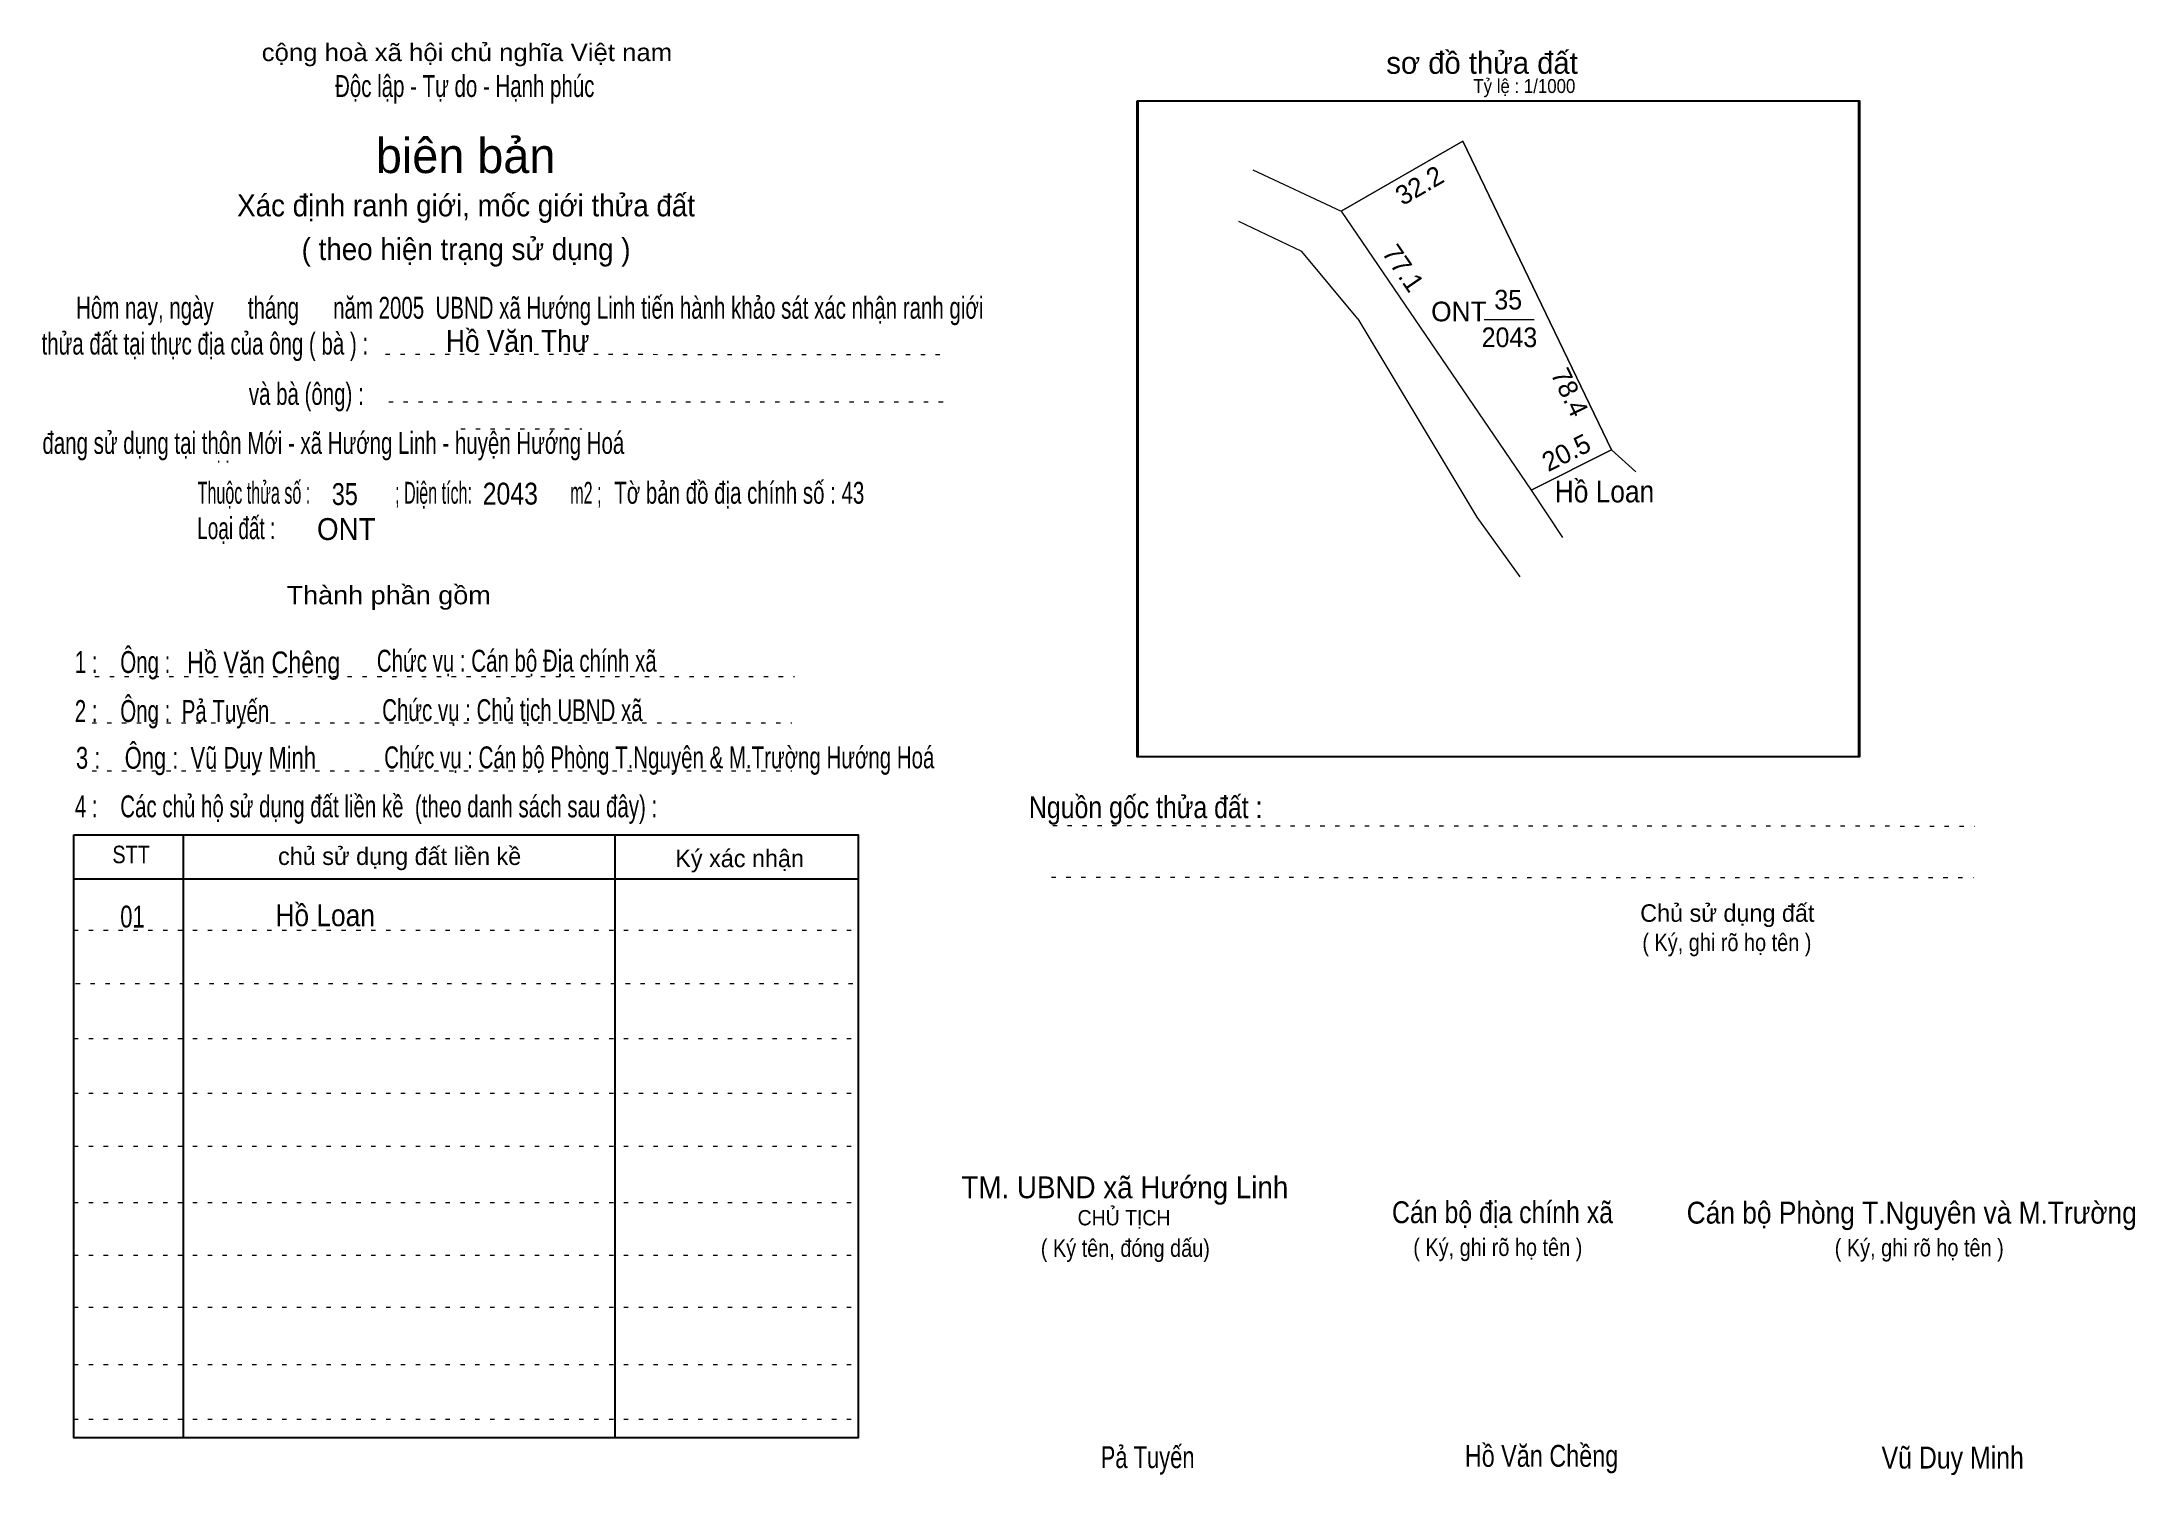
# Model space of a CAD drawing. Header units: centimetres. Extents: x -1.5 to 46.4, y -3.9 to 28.9.
import ezdxf
from ezdxf.enums import TextEntityAlignment as Align

# ---------------------------------------------------------------- set-up
doc = ezdxf.new("R2010")
doc.units = ezdxf.units.CM
doc.header["$LTSCALE"] = 0.2
doc.linetypes.add('DOTTED', pattern=[1.5, 0.3, -1.2])
for name, color, linetype, lineweight in [('15', 7, 'Continuous', 13), ('2', 7, 'Continuous', 25), ('22', 7, 'Continuous', 13), ('5', 7, 'DOTTED', 13)]:
    doc.layers.add(name, color=color, linetype=linetype, lineweight=lineweight)
for name, color, linetype in [('16', 7, 'Continuous'), ('34', 7, 'Continuous'), ('51', 7, 'Continuous')]:
    doc.layers.add(name, color=color, linetype=linetype)

msp = doc.modelspace()

# ---------------------------------------------------------------- linework, layer by layer
at = {"layer": '15'}
msp.add_line((31.5, 22.52), (32.64, 22.52), dxfattribs=at)
at = {"layer": '2'}
msp.add_lwpolyline([(23.56, 27.52), (40.06, 27.52), (40.06, 12.52), (23.56, 12.52)], close=True, dxfattribs=at)
at = {"layer": '22'}
for p, q in [((26.21, 25.94), (28.23, 25)), ((28.23, 25), (32.57, 18.62)), ((28.61, 22.54), (31.33, 18)), ((34.41, 19.54), (32.57, 18.62)), ((34.97, 19.04), (34.41, 19.54)), ((32.57, 18.62), (33.29, 17.54)), ((31.33, 18), (32.31, 16.64))]:
    msp.add_line(p, q, dxfattribs=at)
msp.add_lwpolyline([(34.41, 19.54), (31.01, 26.6), (28.23, 25), (32.57, 18.62)], close=True, dxfattribs=at)
for points in [[(28.23, 25), (31.01, 26.6), (34.41, 19.54)], [(28.61, 22.54), (27.33, 24.08), (25.89, 24.76)]]:
    msp.add_lwpolyline(points, dxfattribs=at)
at = {"layer": '5'}
for p, q in [((6.37, 21.73), (19.21, 21.72)), ((6.44, 20.64), (19.25, 20.64)), ((8.09, 20.02), (10.86, 20.02)), ((-0.28, 14.36), (15.72, 14.36)), ((-0.34, 13.3), (15.66, 13.3)), ((-0.34, 12.2), (15.66, 12.2)), ((21.63, 10.95), (42.72, 10.94)), ((21.6, 9.77), (42.69, 9.76)), ((-0.76, 8.56), (17.18, 8.56)), ((-0.72, 7.34), (17.22, 7.34)), ((-0.76, 6.08), (17.18, 6.08)), ((-0.76, 4.83), (17.18, 4.83)), ((-0.76, 3.62), (17.18, 3.62)), ((-0.76, 2.33), (17.18, 2.33)), ((-0.76, 1.13), (17.18, 1.13)), ((-0.76, -0.06), (17.18, -0.06)), ((-0.76, -1.37), (17.18, -1.37)), ((-0.76, -2.62), (17.18, -2.62))]:
    msp.add_line(p, q, dxfattribs=at)
at = {"layer": '5', "linetype": 'Continuous', "lineweight": 25}
for p, q in [((1.74, 10.74), (1.74, -3.05)), ((11.61, 10.74), (11.61, -3.05)), ((-0.76, 9.73), (17.18, 9.73))]:
    msp.add_line(p, q, dxfattribs=at)
for points in [[(23.58, 27.52), (40.08, 27.52), (40.08, 12.52), (23.58, 12.52)], [(-0.76, 10.74), (17.18, 10.74), (17.18, -3.05), (-0.76, -3.05)]]:
    msp.add_lwpolyline(points, close=True, dxfattribs=at)

# ---------------------------------------------------------------- texts
at = {"layer": '15', "width": 0.95}
for s, p in [('35', (31.73, 22.75)), ('2043', (31.44, 21.89))]:
    msp.add_text(s, height=0.4499, dxfattribs=at).set_placement(p)
at = {"layer": '16', "width": 0.9}
for s, p in [('Hồ Văn Thư', (7.75, 21.78)), ('Hồ Loan', (3.85, 8.65))]:
    msp.add_text(s, height=0.5, dxfattribs=at).set_placement(p)
msp.add_text('Hồ Loan', height=0.4999, dxfattribs=at).set_placement((34.25, 18.34), align=Align.CENTER)
at = {"layer": '22'}
msp.add_text('ONT', height=0.4499, dxfattribs=at).set_placement((30.92, 22.48), align=Align.CENTER)
at = {"layer": '34'}
for s, height, width, p in [(': : ', 0.32, 0.85, (2.5, 19.25)), ('35', 0.5, 0.8, (5.14, 18.28)), ('2043', 0.5, 0.85, (8.59, 18.29)), ('ONT', 0.5, 0.95, (4.8, 17.48)), ('01', 0.5, 0.75, (0.3, 8.62))]:
    msp.add_text(s, height=height, dxfattribs=dict(at, width=width)).set_placement(p)
at = {"layer": '5'}
for s, height, width, p in [('cộng hoà xã hội chủ nghĩa Việt nam', 0.4, 1.1, (8.23, 28.43)), ('Độc lập - Tự do - Hạnh phúc', 0.5, 0.7, (8.18, 27.61)), ('Xác định ranh giới, mốc giới thửa đất', 0.5, 0.95, (8.21, 24.88)), ('( theo hiện trạng sử dụng )', 0.5, 0.95, (8.21, 23.88)), ('Thành phần gồm', 0.42, 1.1, (6.44, 16.01)), ('Hồ Văn Chêng', 0.5, 0.8, (3.58, 14.43)), ('Chức vụ : Cán bộ Địa chính xã', 0.5, 0.7, (9.37, 14.47)), ('Chức vụ : Chủ tịch UBND xã', 0.5, 0.7, (9.27, 13.34)), ('Chức vụ : Cán bộ Phòng T.Nguyên & M.Trường Hướng Hoá', 0.5, 0.7, (12.63, 12.26)), ('    Nguồn gốc thửa đất :', 0.5, 0.85, (23.44, 11.12)), ('( Ký, ghi rõ họ tên )', 0.4, 0.85, (37.05, 8.08)), ('CHỦ TỊCH', 0.35, 0.95, (23.26, 1.81)), ('( Ký tên, đóng dấu)', 0.4, 0.85, (23.29, 1.09)), ('( Ký, ghi rõ họ tên )', 0.4, 0.85, (31.81, 1.11)), ('( Ký, ghi rõ họ tên )', 0.4, 0.85, (41.45, 1.1)), ('Pả Tuyến', 0.5, 0.75, (23.8, -3.74)), ('Hồ Văn Chềng', 0.5, 0.8, (32.81, -3.71)), ('Vũ Duy Minh', 0.5, 0.85, (42.215, -3.75))]:
    msp.add_text(s, height=height, dxfattribs=dict(at, width=width)).set_placement(p, align=Align.CENTER)
msp.add_text('sơ đồ thửa đất', height=0.5, dxfattribs=at).set_placement((29.26, 28.14))
for s, height, p in [('biên bản', 0.8, (8.2, 25.87)), ('      chủ sử dụng đất liền kề', 0.4, (6.245, 10.05)), ('   Ký xác nhận', 0.4, (14.245, 10)), ('Chủ sử dụng đất', 0.4, (37.06, 8.75))]:
    msp.add_text(s, height=height, dxfattribs=at).set_placement(p, align=Align.CENTER)
for s, height, width, p in [('   Hôm nay, ngày      tháng      năm 2005  UBND xã Hướng Linh tiến hành khảo sát xác nhận ranh giới ', 0.5, 0.7, (-1.1, 22.54)), ('thửa đất tại thực địa của ông ( bà ) :                                       ', 0.5, 0.7, (-1.5, 21.72)), ('                                     và bà (ông) :', 0.5, 0.7, (-1.57, 20.57)), (' đang sử dụng tại thôn Mới - xã Hướng Linh - huyện Hướng Hoá', 0.5, 0.7, (-1.61, 19.45)), ('Thuộc thửa số :                   ; Diện tích:                      m2 ;                                            ', 0.5, 0.55, (2.07, 18.31)), ('Tờ bản đồ địa chính số : 43', 0.5, 0.7, (11.6, 18.31)), ('Loại đất :  ', 0.5, 0.65, (2.06, 17.5)), ('    1 :    Ông :                                                        ', 0.5, 0.7, (-1.26, 14.44)), ('    2 :    Ông :  Pả Tuyến', 0.5, 0.7, (-1.26, 13.32)), ('    3 :    Ông :  Vũ Duy Minh', 0.5, 0.75, (-1.27, 12.25)), ('    4 :    Các chủ hộ sử dụng đất liền kề  (theo danh sách sau đây) :', 0.5, 0.7, (-1.26, 11.14)), ('STT', 0.4, 0.85, (0.12, 10.09)), ('TM. UBND xã Hướng Linh', 0.5, 0.95, (19.54, 2.43)), ('Cán bộ địa chính xã  ', 0.5, 0.85, (29.39, 1.86)), ('Cán bộ Phòng T.Nguyên và M.Trường', 0.5, 0.9, (36.13, 1.85))]:
    msp.add_text(s, height=height, dxfattribs=dict(at, width=width)).set_placement(p)
at = {"layer": '51', "width": 0.9}
msp.add_text('Tỷ lệ : 1/1000', height=0.32, dxfattribs=at).set_placement((31.25, 27.7))
at = {"layer": '51'}
for s, height, rotation, p in [('32.2', 0.4374, 29.99, (30.1257, 25.3992)), ('77.1', 0.4374, 304.393, (29.4667, 23.5735)), ('78.4', 0.4373, 295.764, (33.2582, 20.765)), ('20.5', 0.4374, 26.465, (33.4725, 19.2851))]:
    msp.add_text(s, height=height, rotation=rotation, dxfattribs=at).set_placement(p, align=Align.CENTER)

doc.saveas('drawing.dxf')
